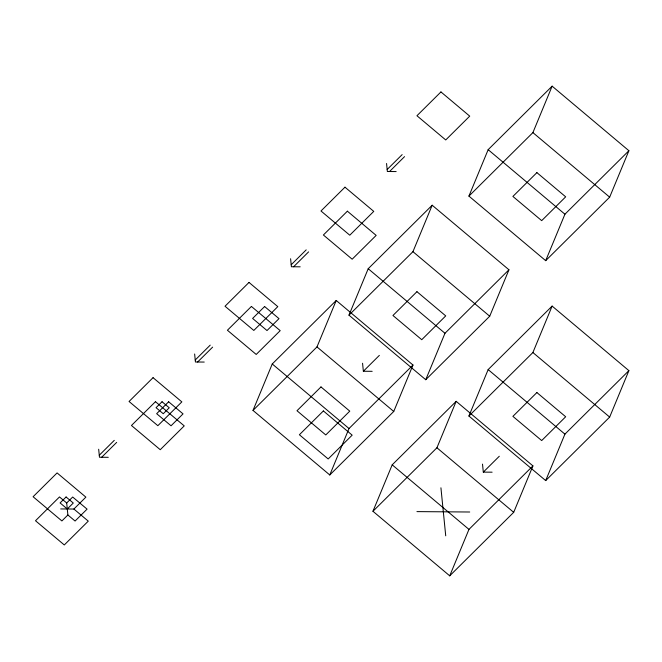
<?xml version="1.0" encoding="UTF-8"?>
<svg xmlns="http://www.w3.org/2000/svg" width="662" height="662" viewBox="0 0 662 662"><rect width="100%" height="100%" fill="white"/><g stroke="black" fill="none" stroke-linecap="round" stroke-linejoin="round"><path stroke-width="0.99" d="M253.008 410.415L272.248 363.976L336.222 300.474L412.989 365.027L393.749 411.466L329.775 474.968L253.008 410.415L316.982 346.913L336.222 300.474M348.973 315.162L368.204 268.722L432.178 205.228L508.946 269.782L489.714 316.221L425.74 379.715L348.973 315.162L412.947 251.668L432.178 205.228M329.775 474.968L349.015 428.529L412.989 365.027M468.928 196.109L488.159 149.67L552.133 86.168L628.9 150.721L609.661 197.16L545.687 260.663L468.928 196.109L532.902 132.607L552.133 86.168M425.74 379.715L444.972 333.276L508.946 269.782M372.954 511.279L392.194 464.84L456.168 401.338L532.935 465.891L513.695 512.33L449.721 575.832L372.954 511.279L436.928 447.777L456.168 401.338M468.919 416.034L488.151 369.595L552.125 306.092L628.892 370.646L609.661 417.085L545.687 480.587L468.919 416.034L532.893 352.532L552.125 306.092M545.687 260.663L564.926 214.223L628.9 150.721M449.721 575.832L468.961 529.393L532.935 465.891M545.687 480.587L564.918 434.148L628.892 370.646M99.275 455.241L114.269 440.362M195.232 359.996L210.226 345.117M291.197 264.75L306.192 249.864M387.162 169.505L402.157 154.618M101.675 457.26L116.669 442.382M197.632 362.015L212.626 347.128M293.597 266.769L308.591 251.883M389.554 171.516L404.548 156.637M66.688 502.979L72.679 497.03L87.078 509.136L75.079 521.035L67.888 514.986L66.688 502.979L59.489 496.93L35.5 520.746L64.288 544.95L88.278 521.135L73.879 509.037L60.689 508.937M67.888 514.986L61.889 520.936L33.1 496.732L57.089 472.916L85.878 497.129L73.879 509.037M362.561 363.248L363.364 371.25L379.359 355.378M482.515 464.112L483.31 472.122L499.305 456.242M396.157 171.566L387.361 171.499L386.558 163.497M300.192 266.819L291.396 266.753L290.593 258.743M204.235 362.064L195.439 361.998L194.636 353.996M363.364 371.25L372.16 371.316M108.27 457.31L99.474 457.243L98.671 449.241M483.31 472.122L492.106 472.188M416.936 511.61L469.714 512.007M532.902 132.607L609.661 197.16M488.159 149.67L564.926 214.223M412.947 251.668L489.714 316.221M532.893 352.532L609.661 417.085M368.204 268.722L444.972 333.276M488.151 369.595L564.918 434.148M316.982 346.913L393.749 411.466M436.928 447.777L513.695 512.33M272.248 363.976L349.015 428.529M392.194 464.84L468.961 529.393M440.925 487.795L445.725 535.815M153.054 377.671L129.065 401.486L157.846 425.691L181.843 401.884L153.054 377.671M249.011 282.426L225.022 306.241L253.811 330.446L277.8 306.63L249.011 282.426M344.976 187.18L320.987 210.988L349.776 235.2L373.765 211.385L344.976 187.18M440.942 91.935L416.944 115.742L445.733 139.955L469.722 116.14L440.942 91.935M155.454 401.685L131.457 425.492L160.245 449.705L184.235 425.889L155.454 401.685M251.411 306.44L227.422 330.247L256.211 354.451L280.2 330.644L251.411 306.44M347.376 211.186L323.387 235.002L352.167 259.206L376.165 235.399L347.376 211.186M66.084 496.98L60.085 502.93L67.284 508.987L73.283 503.029L66.084 496.98M162.049 401.735L156.05 407.684L163.249 413.733L169.249 407.784L162.049 401.735M168.645 401.784L156.654 413.684L171.044 425.79L183.035 413.882L168.645 401.784M264.61 306.531L252.611 318.439L267.009 330.545L279 318.637L264.61 306.531M320.979 386.931L296.99 410.738L325.778 434.951L349.768 411.135L320.979 386.931M416.944 291.685L392.955 315.493L421.744 339.705L445.733 315.89L416.944 291.685M536.899 172.625L512.901 196.432L541.69 220.645L565.679 196.829L536.899 172.625M323.379 410.937L299.389 434.752L328.178 458.956L352.167 435.149L323.379 410.937M536.89 392.549L512.901 416.357L541.69 440.569L565.679 416.754L536.89 392.549"/></g></svg>
